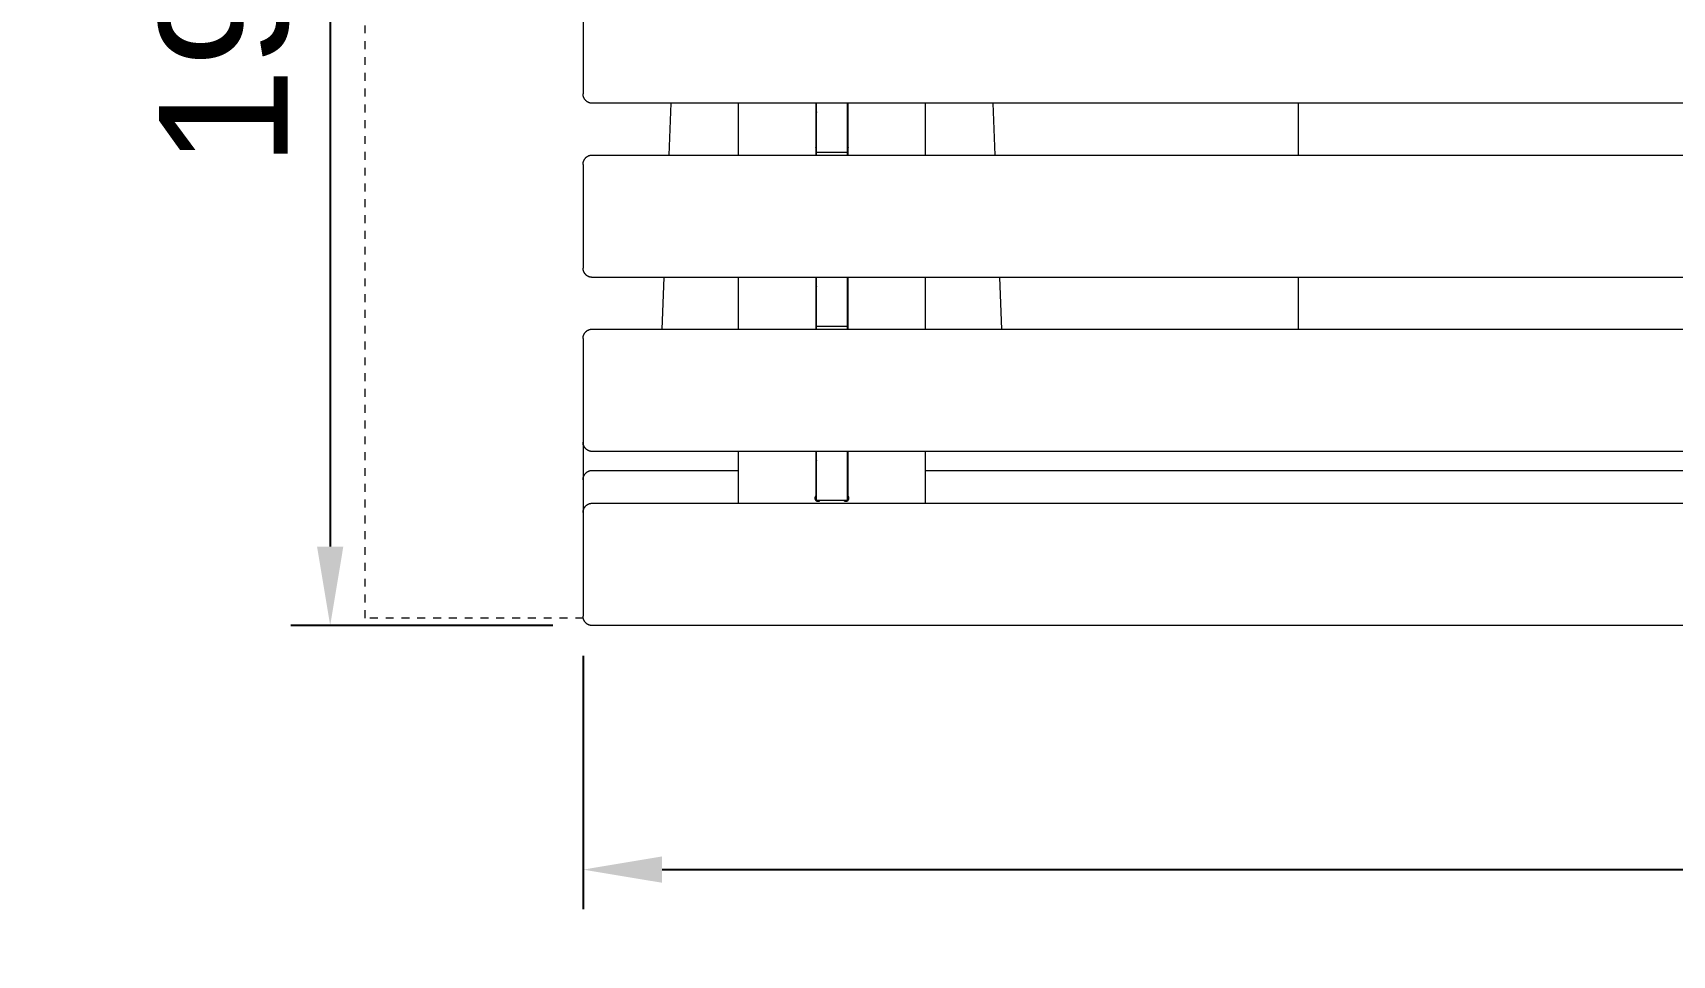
# Model space of a CAD drawing. Header units: inches. Extents: x -12 to 193, y -19 to 105.
# Drawn here: x -9.65 to 11.1, y 32.97 to 44.64 of the extents above; entities that cross this region are included whole.
import ezdxf

# ---------------------------------------------------------------- set-up
doc = ezdxf.new("R2010")
doc.units = ezdxf.units.IN
doc.linetypes.add('HIDDEN', pattern=[1.905, 1.27, -0.635])
for name, color, linetype, lineweight in [('ZANO_R', 7, 'Continuous', 0), ('ZANO_R_przerywana', 250, 'HIDDEN', 0), ('ZANO_W', 1, 'Continuous', 0)]:
    doc.layers.add(name, color=color, linetype=linetype, lineweight=lineweight)
doc.styles.get("Standard").update_dxf_attribs({"font": 'arial.ttf'})
doc.dimstyles.new('amerykanie', dxfattribs={"dimtxt": 50, "dimasz": 50, "dimexe": 0.5, "dimexo": 0.5, "dimgap": 1, "dimtad": 1, "dimdec": 0, "dimzin": 0, "dimlunit": 5, "dimtxsty": 'Standard', "dimcen": 0.09, "dimclrd": 1, "dimclre": 1, "dimclrt": 1, "dimazin": 0, "dimtfac": 1, "dimtdec": 0, "dimtmove": 0, "dimatfit": 3, "dimfxl": 1, "dimtzin": 0, "dimarcsym": 1})

# ---------------------------------------------------------------- blocks, each defined once
blk = doc.blocks.new('*D361')
at = {"layer": 'ZANO_W', "color": 1, "lineweight": -2}
for p, q in [((-3.066, 56.314), (-6.384, 56.314)), ((-5.884, 55.314), (-5.884, 38.144)), ((-3.066, 37.144), (-6.384, 37.144))]:
    blk.add_line(p, q, dxfattribs=at)
at = {"layer": 'ZANO_W', "color": 1}
for points in [[(-5.718, 55.314), (-6.051, 55.314), (-5.884, 56.314)], [(-6.051, 38.144), (-5.718, 38.144), (-5.884, 37.144)]]:
    blk.add_solid(points, dxfattribs=at)
at = {"layer": 'ZANO_W', "color": 1, "insert": (-7.225, 46.729), "char_height": 1.625, "attachment_point": 5, "rotation": 90}
blk.add_mtext('19 3/16', dxfattribs=at)
blk = doc.blocks.new('*D362')
at = {"layer": 'ZANO_W', "color": 1, "lineweight": -2}
for p, q in [((-2.684, 36.762), (-2.684, 33.556)), ((68.182, 36.762), (68.182, 33.556)), ((-1.684, 34.056), (67.182, 34.056))]:
    blk.add_line(p, q, dxfattribs=at)
at = {"layer": 'ZANO_W', "color": 1}
for points in [[(-1.684, 34.223), (-1.684, 33.89), (-2.684, 34.056)], [(67.182, 33.89), (67.182, 34.223), (68.182, 34.056)]]:
    blk.add_solid(points, dxfattribs=at)
at = {"layer": 'ZANO_W', "color": 1, "insert": (32.749, 35.397), "char_height": 1.625, "attachment_point": 5}
blk.add_mtext('70 7/8', dxfattribs=at)

msp = doc.modelspace()

# ---------------------------------------------------------------- linework, layer by layer
at = {"layer": 'ZANO_R'}
for p, q in [((-2.68419, 45.12887), (-2.68419, 43.87015)), ((-2.68412, 43.86612), (-2.68419, 43.87015)), ((-2.68392, 43.86209), (-2.68412, 43.86612)), ((-2.68357, 43.85807), (-2.68392, 43.86209)), ((-2.68309, 43.85407), (-2.68357, 43.85807)), ((-2.68248, 43.85008), (-2.68309, 43.85407)), ((-2.68172, 43.84612), (-2.68248, 43.85008)), ((-2.68083, 43.84219), (-2.68172, 43.84612)), ((-2.67981, 43.83829), (-2.68083, 43.84219)), ((-2.67866, 43.83442), (-2.67981, 43.83829)), ((-2.67737, 43.8306), (-2.67866, 43.83442)), ((-2.67596, 43.82682), (-2.67737, 43.8306)), ((-2.67441, 43.8231), (-2.67596, 43.82682)), ((-2.67275, 43.81943), (-2.67441, 43.8231)), ((-2.67095, 43.81581), (-2.67275, 43.81943)), ((-2.66903, 43.81227), (-2.67095, 43.81581)), ((-2.667, 43.80878), (-2.66903, 43.81227)), ((-2.66484, 43.80537), (-2.667, 43.80878)), ((-2.66258, 43.80204), (-2.66484, 43.80537)), ((-2.66019, 43.79879), (-2.66258, 43.80204)), ((-2.6577, 43.79561), (-2.66019, 43.79879)), ((-2.6551, 43.79253), (-2.6577, 43.79561)), ((-2.6524, 43.78954), (-2.6551, 43.79253)), ((-2.6496, 43.78664), (-2.6524, 43.78954)), ((-2.6467, 43.78383), (-2.6496, 43.78664)), ((-2.64371, 43.78113), (-2.6467, 43.78383)), ((-2.64062, 43.77853), (-2.64371, 43.78113)), ((-2.63745, 43.77604), (-2.64062, 43.77853)), ((-2.63419, 43.77366), (-2.63745, 43.77604)), ((-2.63086, 43.77139), (-2.63419, 43.77366)), ((-2.62745, 43.76924), (-2.63086, 43.77139)), ((-2.62397, 43.7672), (-2.62745, 43.76924)), ((-2.62042, 43.76528), (-2.62397, 43.7672)), ((-2.61681, 43.76349), (-2.62042, 43.76528)), ((-2.61314, 43.76182), (-2.61681, 43.76349)), ((-2.60941, 43.76028), (-2.61314, 43.76182)), ((-2.60564, 43.75886), (-2.60941, 43.76028)), ((-2.60181, 43.75758), (-2.60564, 43.75886)), ((-2.59795, 43.75642), (-2.60181, 43.75758)), ((-2.59405, 43.7554), (-2.59795, 43.75642)), ((-2.59011, 43.75451), (-2.59405, 43.7554)), ((-2.58615, 43.75376), (-2.59011, 43.75451)), ((-2.58217, 43.75314), (-2.58615, 43.75376)), ((-2.57816, 43.75266), (-2.58217, 43.75314)), ((-2.57414, 43.75232), (-2.57816, 43.75266)), ((-2.57012, 43.75211), (-2.57414, 43.75232)), ((-2.56608, 43.75204), (-2.57012, 43.75211)), ((68.0638, 43.75204), (-2.56608, 43.75204)), ((-1.57392, 43.75204), (-1.59944, 43.09742)), ((-0.71569, 43.09742), (-0.71569, 43.75204)), ((0.26069, 43.75204), (0.26069, 43.09742)), ((0.26856, 43.64178), (0.26856, 43.75204)), ((0.26856, 43.64178), (0.26856, 43.63679)), ((0.26856, 43.24344), (0.26856, 43.63679)), ((0.66226, 43.64178), (0.66226, 43.75204)), ((0.66226, 43.63679), (0.66226, 43.64178)), ((0.66226, 43.24344), (0.66226, 43.63679)), ((0.67014, 43.09742), (0.67014, 43.75204)), ((1.64651, 43.75204), (1.64651, 43.09742)), ((2.53026, 43.09742), (2.50475, 43.75204)), ((6.37092, 43.09742), (6.37092, 43.75204)), ((0.26069, 43.1938), (0.26158, 43.19467)), ((0.26158, 43.19467), (0.26251, 43.19551)), ((0.26251, 43.19551), (0.26346, 43.19632)), ((0.26346, 43.19632), (0.26443, 43.19709)), ((0.26443, 43.19709), (0.26543, 43.19784)), ((0.26543, 43.19784), (0.26645, 43.19856)), ((0.26645, 43.19856), (0.2675, 43.19924)), ((0.2675, 43.19924), (0.26856, 43.19989)), ((0.26856, 43.13032), (0.26856, 43.24344)), ((0.66226, 43.13032), (0.66226, 43.24344)), ((0.66226, 43.19989), (0.66333, 43.19924)), ((0.66333, 43.19924), (0.66437, 43.19856)), ((0.66437, 43.19856), (0.66539, 43.19784)), ((0.66539, 43.19784), (0.66639, 43.19709)), ((0.66639, 43.19709), (0.66737, 43.19632)), ((0.66737, 43.19632), (0.66832, 43.19551)), ((0.66832, 43.19551), (0.66924, 43.19467)), ((0.66924, 43.19467), (0.67014, 43.1938)), ((-2.68419, 42.97931), (-2.68412, 42.98335)), ((-2.68419, 42.97931), (-2.68419, 42.92611)), ((-2.68412, 42.98335), (-2.68392, 42.98737)), ((-2.68392, 42.98737), (-2.68357, 42.99139)), ((-2.68357, 42.99139), (-2.68309, 42.9954)), ((-2.68309, 42.9954), (-2.68248, 42.99938)), ((-2.68248, 42.99938), (-2.68172, 43.00334)), ((-2.68172, 43.00334), (-2.68083, 43.00728)), ((-2.68083, 43.00728), (-2.67981, 43.01118)), ((-2.67981, 43.01118), (-2.67866, 43.01504)), ((-2.67866, 43.01504), (-2.67737, 43.01887)), ((-2.67737, 43.01887), (-2.67596, 43.02264)), ((-2.67596, 43.02264), (-2.67441, 43.02637)), ((-2.67441, 43.02637), (-2.67275, 43.03004)), ((-2.67275, 43.03004), (-2.67095, 43.03365)), ((-2.67095, 43.03365), (-2.66903, 43.0372)), ((-2.66903, 43.0372), (-2.667, 43.04068)), ((-2.667, 43.04068), (-2.66484, 43.04409)), ((-2.66484, 43.04409), (-2.66258, 43.04743)), ((-2.66258, 43.04743), (-2.66019, 43.05068)), ((-2.66019, 43.05068), (-2.6577, 43.05385)), ((-2.6577, 43.05385), (-2.6551, 43.05694)), ((-2.6551, 43.05694), (-2.6524, 43.05993)), ((-2.6524, 43.05993), (-2.6496, 43.06283)), ((-2.6496, 43.06283), (-2.6467, 43.06563)), ((-2.6467, 43.06563), (-2.64371, 43.06833)), ((-2.64371, 43.06833), (-2.64062, 43.07093)), ((-2.64062, 43.07093), (-2.63745, 43.07342)), ((-2.63745, 43.07342), (-2.63419, 43.07581)), ((-2.63419, 43.07581), (-2.63086, 43.07808)), ((-2.63086, 43.07808), (-2.62745, 43.08023)), ((-2.62745, 43.08023), (-2.62397, 43.08227)), ((-2.62397, 43.08227), (-2.62042, 43.08418)), ((-2.62042, 43.08418), (-2.61681, 43.08598)), ((-2.61681, 43.08598), (-2.61314, 43.08765)), ((-2.61314, 43.08765), (-2.60941, 43.08919)), ((-2.60941, 43.08919), (-2.60564, 43.0906)), ((-2.60564, 43.0906), (-2.60181, 43.09189)), ((-2.60181, 43.09189), (-2.59795, 43.09304)), ((-2.59795, 43.09304), (-2.59405, 43.09407)), ((-2.59405, 43.09407), (-2.59011, 43.09495)), ((-2.59011, 43.09495), (-2.58615, 43.09571)), ((-2.58615, 43.09571), (-2.58217, 43.09632)), ((-2.58217, 43.09632), (-2.57816, 43.0968)), ((-2.57816, 43.0968), (-2.57414, 43.09715)), ((-2.57414, 43.09715), (-2.57012, 43.09735)), ((-2.57012, 43.09735), (-2.56608, 43.09742)), ((-2.56608, 43.09742), (68.0638, 43.09742)), ((0.66226, 43.13032), (0.26856, 43.13032)), ((0.26856, 43.09742), (0.26856, 43.13032)), ((0.66226, 43.09742), (0.66226, 43.13032)), ((-2.68419, 42.92611), (-2.68419, 41.6674)), ((-2.68412, 41.66336), (-2.68419, 41.6674)), ((-2.68392, 41.65934), (-2.68412, 41.66336)), ((-2.68357, 41.65532), (-2.68392, 41.65934)), ((-2.68309, 41.65131), (-2.68357, 41.65532)), ((-2.68248, 41.64733), (-2.68309, 41.65131)), ((-2.68172, 41.64337), (-2.68248, 41.64733)), ((-2.68083, 41.63943), (-2.68172, 41.64337)), ((-2.67981, 41.63553), (-2.68083, 41.63943)), ((-2.67866, 41.63167), (-2.67981, 41.63553)), ((-2.67737, 41.62784), (-2.67866, 41.63167)), ((-2.67596, 41.62407), (-2.67737, 41.62784)), ((-2.67441, 41.62034), (-2.67596, 41.62407)), ((-2.67275, 41.61667), (-2.67441, 41.62034)), ((-2.67095, 41.61306), (-2.67275, 41.61667)), ((-2.66903, 41.60951), (-2.67095, 41.61306)), ((-2.667, 41.60603), (-2.66903, 41.60951)), ((-2.66484, 41.60262), (-2.667, 41.60603)), ((-2.66258, 41.59928), (-2.66484, 41.60262)), ((-2.66019, 41.59603), (-2.66258, 41.59928)), ((-2.6577, 41.59286), (-2.66019, 41.59603)), ((-2.6551, 41.58977), (-2.6577, 41.59286)), ((-2.6524, 41.58678), (-2.6551, 41.58977)), ((-2.6496, 41.58388), (-2.6524, 41.58678)), ((-2.6467, 41.58108), (-2.6496, 41.58388)), ((-2.64371, 41.57837), (-2.6467, 41.58108)), ((-2.64062, 41.57578), (-2.64371, 41.57837)), ((-2.63745, 41.57328), (-2.64062, 41.57578)), ((-2.63419, 41.5709), (-2.63745, 41.57328)), ((-2.63086, 41.56863), (-2.63419, 41.5709)), ((-2.62745, 41.56648), (-2.63086, 41.56863)), ((-2.62397, 41.56444), (-2.62745, 41.56648)), ((-2.62042, 41.56253), (-2.62397, 41.56444)), ((-2.61681, 41.56073), (-2.62042, 41.56253)), ((-2.61314, 41.55906), (-2.61681, 41.56073)), ((-2.60941, 41.55752), (-2.61314, 41.55906)), ((-2.60564, 41.55611), (-2.60941, 41.55752)), ((-2.60181, 41.55482), (-2.60564, 41.55611)), ((-2.59795, 41.55367), (-2.60181, 41.55482)), ((-2.59405, 41.55264), (-2.59795, 41.55367)), ((-2.59011, 41.55176), (-2.59405, 41.55264)), ((-2.58615, 41.551), (-2.59011, 41.55176)), ((-2.58217, 41.55039), (-2.58615, 41.551)), ((-2.57816, 41.5499), (-2.58217, 41.55039)), ((-2.57414, 41.54956), (-2.57816, 41.5499)), ((-2.57012, 41.54935), (-2.57414, 41.54956)), ((-2.56608, 41.54929), (-2.57012, 41.54935)), ((68.0638, 41.54929), (-2.56608, 41.54929)), ((-1.65979, 41.54929), (-1.68531, 40.89467)), ((-0.71569, 40.89467), (-0.71569, 41.54929)), ((0.26069, 41.54929), (0.26069, 40.89467)), ((0.26856, 41.43902), (0.26856, 41.54929)), ((0.66226, 41.43902), (0.66226, 41.54929)), ((0.67014, 40.89467), (0.67014, 41.54929)), ((1.64651, 41.54929), (1.64651, 40.89467)), ((2.61613, 40.89467), (2.59061, 41.54929)), ((6.37092, 40.89467), (6.37092, 41.54929)), ((0.26856, 41.43902), (0.26856, 41.43403)), ((0.26856, 41.04068), (0.26856, 41.43403)), ((0.66226, 41.43403), (0.66226, 41.43902)), ((0.66226, 41.04068), (0.66226, 41.43403)), ((-2.63419, 40.87305), (-2.63086, 40.87532)), ((-2.63086, 40.87532), (-2.62745, 40.87747)), ((-2.62745, 40.87747), (-2.62397, 40.87951)), ((-2.62397, 40.87951), (-2.62042, 40.88143)), ((-2.62042, 40.88143), (-2.61681, 40.88322)), ((-2.61681, 40.88322), (-2.61314, 40.88489)), ((-2.61314, 40.88489), (-2.60941, 40.88643)), ((-2.60941, 40.88643), (-2.60564, 40.88785)), ((-2.60564, 40.88785), (-2.60181, 40.88913)), ((-2.60181, 40.88913), (-2.59795, 40.89029)), ((-2.59795, 40.89029), (-2.59405, 40.89131)), ((-2.59405, 40.89131), (-2.59011, 40.8922)), ((-2.59011, 40.8922), (-2.58615, 40.89295)), ((-2.58615, 40.89295), (-2.58217, 40.89357)), ((-2.58217, 40.89357), (-2.57816, 40.89405)), ((-2.57816, 40.89405), (-2.57414, 40.89439)), ((-2.57414, 40.89439), (-2.57012, 40.8946)), ((-2.57012, 40.8946), (-2.56608, 40.89467)), ((-2.56608, 40.89467), (68.0638, 40.89467)), ((0.26856, 40.92756), (0.26856, 41.04068)), ((0.66226, 40.92756), (0.26856, 40.92756)), ((0.26856, 40.89467), (0.26856, 40.92756)), ((0.66226, 40.92756), (0.66226, 41.04068)), ((0.66226, 40.89467), (0.66226, 40.92756)), ((-2.68419, 40.77656), (-2.68412, 40.78059)), ((-2.68419, 40.77656), (-2.68419, 40.72336)), ((-2.68419, 40.72336), (-2.68419, 39.46464)), ((-2.68412, 40.78059), (-2.68392, 40.78462)), ((-2.68392, 40.78462), (-2.68357, 40.78864)), ((-2.68357, 40.78864), (-2.68309, 40.79264)), ((-2.68309, 40.79264), (-2.68248, 40.79663)), ((-2.68248, 40.79663), (-2.68172, 40.80059)), ((-2.68172, 40.80059), (-2.68083, 40.80452)), ((-2.68083, 40.80452), (-2.67981, 40.80842)), ((-2.67981, 40.80842), (-2.67866, 40.81229)), ((-2.67866, 40.81229), (-2.67737, 40.81611)), ((-2.67737, 40.81611), (-2.67596, 40.81989)), ((-2.67596, 40.81989), (-2.67441, 40.82361)), ((-2.67441, 40.82361), (-2.67275, 40.82728)), ((-2.67275, 40.82728), (-2.67095, 40.8309)), ((-2.67095, 40.8309), (-2.66903, 40.83444)), ((-2.66903, 40.83444), (-2.667, 40.83793)), ((-2.667, 40.83793), (-2.66484, 40.84133)), ((-2.66484, 40.84133), (-2.66258, 40.84467)), ((-2.66258, 40.84467), (-2.66019, 40.84792)), ((-2.66019, 40.84792), (-2.6577, 40.85109)), ((-2.6577, 40.85109), (-2.6551, 40.85418)), ((-2.6551, 40.85418), (-2.6524, 40.85717)), ((-2.6524, 40.85717), (-2.6496, 40.86007)), ((-2.6496, 40.86007), (-2.6467, 40.86288)), ((-2.6467, 40.86288), (-2.64371, 40.86558)), ((-2.64371, 40.86558), (-2.64062, 40.86818)), ((-2.64062, 40.86818), (-2.63745, 40.87067)), ((-2.63745, 40.87067), (-2.63419, 40.87305)), ((-2.68412, 39.46061), (-2.68419, 39.46464)), ((-2.68419, 39.46464), (-2.68419, 39.42942)), ((-2.68419, 39.42942), (-2.68414, 39.43295)), ((-2.68419, 39.42942), (-2.68419, 39.17781)), ((-2.68414, 39.43295), (-2.68398, 39.43648)), ((-2.68392, 39.45658), (-2.68412, 39.46061)), ((-2.68398, 39.43648), (-2.68372, 39.44001)), ((-2.68357, 39.45256), (-2.68392, 39.45658)), ((-2.68372, 39.44001), (-2.68335, 39.44352)), ((-2.68309, 39.44856), (-2.68357, 39.45256)), ((-2.68335, 39.44352), (-2.68287, 39.44703)), ((-2.68248, 39.44457), (-2.68309, 39.44856)), ((-2.68172, 39.44061), (-2.68248, 39.44457)), ((-2.68083, 39.43667), (-2.68172, 39.44061)), ((-2.67981, 39.43277), (-2.68083, 39.43667)), ((-2.67866, 39.42891), (-2.67981, 39.43277)), ((-2.67737, 39.42509), (-2.67866, 39.42891)), ((-2.67596, 39.42131), (-2.67737, 39.42509)), ((-2.67441, 39.41758), (-2.67596, 39.42131)), ((-2.67275, 39.41391), (-2.67441, 39.41758)), ((-2.67095, 39.4103), (-2.67275, 39.41391)), ((-2.66903, 39.40675), (-2.67095, 39.4103)), ((-2.667, 39.40327), (-2.66903, 39.40675)), ((-2.66484, 39.39986), (-2.667, 39.40327)), ((-2.66258, 39.39653), (-2.66484, 39.39986)), ((-2.66019, 39.39327), (-2.66258, 39.39653)), ((-2.6577, 39.3901), (-2.66019, 39.39327)), ((-2.6551, 39.38702), (-2.6577, 39.3901)), ((-2.6524, 39.38402), (-2.6551, 39.38702)), ((-2.6496, 39.38112), (-2.6524, 39.38402)), ((-2.6467, 39.37832), (-2.6496, 39.38112)), ((-2.64371, 39.37562), (-2.6467, 39.37832)), ((-2.64062, 39.37302), (-2.64371, 39.37562)), ((-2.63745, 39.37053), (-2.64062, 39.37302)), ((-2.63419, 39.36815), (-2.63745, 39.37053)), ((-2.63086, 39.36588), (-2.63419, 39.36815)), ((-2.62745, 39.36372), (-2.63086, 39.36588)), ((-2.62397, 39.36169), (-2.62745, 39.36372)), ((-2.62042, 39.35977), (-2.62397, 39.36169)), ((-2.61681, 39.35798), (-2.62042, 39.35977)), ((-2.61314, 39.35631), (-2.61681, 39.35798)), ((-2.60941, 39.35476), (-2.61314, 39.35631)), ((-2.60564, 39.35335), (-2.60941, 39.35476)), ((-2.60181, 39.35206), (-2.60564, 39.35335)), ((-2.59795, 39.35091), (-2.60181, 39.35206)), ((-2.59405, 39.34989), (-2.59795, 39.35091)), ((-2.59011, 39.349), (-2.59405, 39.34989)), ((-2.58615, 39.34825), (-2.59011, 39.349)), ((-2.58217, 39.34763), (-2.58615, 39.34825)), ((-2.57816, 39.34715), (-2.58217, 39.34763)), ((-2.57414, 39.3468), (-2.57816, 39.34715)), ((-2.57012, 39.3466), (-2.57414, 39.3468)), ((-2.56608, 39.34653), (-2.57012, 39.3466)), ((68.0638, 39.34653), (-2.56608, 39.34653)), ((-0.71569, 38.69191), (-0.71569, 39.34653)), ((0.26069, 39.34653), (0.26069, 38.78389)), ((0.2633, 39.26414), (0.26069, 39.26367)), ((0.26593, 39.26455), (0.2633, 39.26414)), ((0.26856, 39.26488), (0.26593, 39.26455)), ((0.26856, 39.23626), (0.26856, 39.34653)), ((0.26856, 39.23626), (0.26856, 39.23128)), ((0.26856, 38.83793), (0.26856, 39.23128)), ((0.66226, 39.23626), (0.66226, 39.34653)), ((0.6649, 39.26455), (0.66226, 39.26488)), ((0.66226, 39.23128), (0.66226, 39.23626)), ((0.66226, 38.83793), (0.66226, 39.23128)), ((0.66752, 39.26414), (0.6649, 39.26455)), ((0.67014, 39.26367), (0.66752, 39.26414)), ((0.67014, 38.78389), (0.67014, 39.34653)), ((1.64651, 39.34653), (1.64651, 38.69191)), ((-2.68419, 39.17781), (-2.68419, 38.98911)), ((-2.68309, 39.00519), (-2.68248, 39.00918)), ((-2.68248, 39.00918), (-2.68172, 39.01314)), ((-2.68172, 39.01314), (-2.68083, 39.01707)), ((-2.68083, 39.01707), (-2.67981, 39.02097)), ((-2.67981, 39.02097), (-2.67866, 39.02484)), ((-2.67866, 39.02484), (-2.67737, 39.02866)), ((-2.67737, 39.02866), (-2.67596, 39.03244)), ((-2.67596, 39.03244), (-2.67441, 39.03616)), ((-2.67441, 39.03616), (-2.67275, 39.03984)), ((-2.67275, 39.03984), (-2.67095, 39.04345)), ((-2.67095, 39.04345), (-2.66903, 39.047)), ((-2.66903, 39.047), (-2.667, 39.05048)), ((-2.667, 39.05048), (-2.66484, 39.05389)), ((-2.66484, 39.05389), (-2.66258, 39.05722)), ((-2.66258, 39.05722), (-2.66019, 39.06048)), ((-2.66019, 39.06048), (-2.6577, 39.06365)), ((-2.6577, 39.06365), (-2.6551, 39.06673)), ((-2.6551, 39.06673), (-2.6524, 39.06973)), ((-2.6524, 39.06973), (-2.6496, 39.07263)), ((-2.6496, 39.07263), (-2.6467, 39.07543)), ((-2.6467, 39.07543), (-2.64371, 39.07813)), ((-2.64371, 39.07813), (-2.64062, 39.08073)), ((-2.64062, 39.08073), (-2.63745, 39.08322)), ((-2.63745, 39.08322), (-2.63419, 39.0856)), ((-2.63419, 39.0856), (-2.63086, 39.08787)), ((-2.63086, 39.08787), (-2.62745, 39.09002)), ((-2.62745, 39.09002), (-2.62397, 39.09206)), ((-2.62397, 39.09206), (-2.62042, 39.09398)), ((-2.62042, 39.09398), (-2.61681, 39.09577)), ((-2.61681, 39.09577), (-2.61314, 39.09744)), ((-2.61314, 39.09744), (-2.60941, 39.09898)), ((-2.60941, 39.09898), (-2.60564, 39.1004)), ((-2.60564, 39.1004), (-2.60181, 39.10169)), ((-2.60181, 39.10169), (-2.59795, 39.10284)), ((-2.59795, 39.10284), (-2.59405, 39.10386)), ((-2.59405, 39.10386), (-2.59011, 39.10475)), ((-2.59011, 39.10475), (-2.58615, 39.1055)), ((-2.58615, 39.1055), (-2.58217, 39.10612)), ((-2.58217, 39.10612), (-2.57816, 39.1066)), ((-2.57816, 39.1066), (-2.57414, 39.10694)), ((-2.57414, 39.10694), (-2.57012, 39.10715)), ((-2.57012, 39.10715), (-2.56608, 39.10722)), ((-2.56608, 39.10722), (-0.71569, 39.10722)), ((0.26069, 39.10722), (0.26856, 39.10722)), ((0.66226, 39.10722), (0.67014, 39.10722)), ((1.64651, 39.10722), (31.56776, 39.10722)), ((-2.68419, 38.98911), (-2.68412, 38.99314)), ((-2.68419, 38.98911), (-2.68419, 38.7375)), ((-2.68412, 38.99314), (-2.68392, 38.99717)), ((-2.68392, 38.99717), (-2.68357, 39.00119)), ((-2.68357, 39.00119), (-2.68309, 39.00519)), ((0.26856, 38.72481), (0.26856, 38.83793)), ((0.66226, 38.72481), (0.66226, 38.83793)), ((-2.68419, 38.7375), (-2.68419, 38.5738)), ((-2.68309, 38.58988), (-2.68248, 38.59387)), ((-2.68248, 38.59387), (-2.68172, 38.59783)), ((-2.68172, 38.59783), (-2.68083, 38.60176)), ((-2.68083, 38.60176), (-2.67981, 38.60567)), ((-2.67981, 38.60567), (-2.67866, 38.60953)), ((-2.67866, 38.60953), (-2.67737, 38.61335)), ((-2.67737, 38.61335), (-2.67596, 38.61713)), ((-2.67596, 38.61713), (-2.67441, 38.62086)), ((-2.67441, 38.62086), (-2.67275, 38.62453)), ((-2.67275, 38.62453), (-2.67095, 38.62814)), ((-2.67095, 38.62814), (-2.66903, 38.63169)), ((-2.66903, 38.63169), (-2.667, 38.63517)), ((-2.667, 38.63517), (-2.66484, 38.63858)), ((-2.66484, 38.63858), (-2.66258, 38.64191)), ((-2.66258, 38.64191), (-2.66019, 38.64517)), ((-2.66019, 38.64517), (-2.6577, 38.64834)), ((-2.6577, 38.64834), (-2.6551, 38.65142)), ((-2.6551, 38.65142), (-2.6524, 38.65442)), ((-2.6524, 38.65442), (-2.6496, 38.65732)), ((-2.6496, 38.65732), (-2.6467, 38.66012)), ((-2.6467, 38.66012), (-2.64371, 38.66282)), ((-2.64371, 38.66282), (-2.64062, 38.66542)), ((-2.64062, 38.66542), (-2.63745, 38.66791)), ((-2.63745, 38.66791), (-2.63419, 38.67029)), ((-2.63419, 38.67029), (-2.63086, 38.67256)), ((-2.63086, 38.67256), (-2.62745, 38.67472)), ((-2.62745, 38.67472), (-2.62397, 38.67675)), ((-2.62397, 38.67675), (-2.62042, 38.67867)), ((-2.62042, 38.67867), (-2.61681, 38.68046)), ((-2.61681, 38.68046), (-2.61314, 38.68213)), ((-2.61314, 38.68213), (-2.60941, 38.68368)), ((-2.60941, 38.68368), (-2.60564, 38.68509)), ((-2.60564, 38.68509), (-2.60181, 38.68638)), ((-2.60181, 38.68638), (-2.59795, 38.68753)), ((-2.59795, 38.68753), (-2.59405, 38.68855)), ((-2.59405, 38.68855), (-2.59011, 38.68944)), ((-2.59011, 38.68944), (-2.58615, 38.69019)), ((-2.58615, 38.69019), (-2.58217, 38.69081)), ((-2.58217, 38.69081), (-2.57816, 38.69129)), ((-2.57816, 38.69129), (-2.57414, 38.69164)), ((-2.57414, 38.69164), (-2.57012, 38.69184)), ((-2.57012, 38.69184), (-2.56608, 38.69191)), ((-2.56608, 38.69191), (68.0638, 38.69191)), ((0.24918, 38.75703), (0.24917, 38.75567)), ((0.24917, 38.75567), (0.24921, 38.75431)), ((0.24924, 38.75839), (0.24918, 38.75703)), ((0.24921, 38.75431), (0.24929, 38.75295)), ((0.24934, 38.75975), (0.24924, 38.75839)), ((0.24929, 38.75295), (0.24943, 38.7516)), ((0.2493, 38.7594), (0.24943, 38.75807)), ((0.24949, 38.7611), (0.24934, 38.75975)), ((0.24943, 38.75807), (0.24961, 38.75674)), ((0.24943, 38.7516), (0.2496, 38.75025)), ((0.24969, 38.76245), (0.24949, 38.7611)), ((0.2496, 38.75025), (0.24983, 38.74891)), ((0.24961, 38.75674), (0.24984, 38.75542)), ((0.24993, 38.76378), (0.24969, 38.76245)), ((0.24983, 38.74891), (0.2501, 38.74757)), ((0.24984, 38.75542), (0.25011, 38.7541)), ((0.25022, 38.76511), (0.24993, 38.76378)), ((0.2501, 38.74757), (0.25042, 38.74625)), ((0.25011, 38.7541), (0.25043, 38.7528)), ((0.25056, 38.76643), (0.25022, 38.76511)), ((0.25042, 38.74625), (0.25078, 38.74494)), ((0.25043, 38.7528), (0.25079, 38.75151)), ((0.25094, 38.76774), (0.25056, 38.76643)), ((0.25078, 38.74494), (0.25119, 38.74364)), ((0.25079, 38.75151), (0.2512, 38.75023)), ((0.25137, 38.76903), (0.25094, 38.76774)), ((0.25119, 38.74364), (0.25164, 38.74236)), ((0.2512, 38.75023), (0.25164, 38.74897)), ((0.25184, 38.77031), (0.25137, 38.76903)), ((0.25164, 38.74897), (0.25213, 38.74772)), ((0.25164, 38.74236), (0.25213, 38.74109)), ((0.25235, 38.77157), (0.25184, 38.77031)), ((0.25213, 38.74772), (0.25267, 38.74649)), ((0.25213, 38.74109), (0.25267, 38.73984)), ((0.25291, 38.77281), (0.25235, 38.77157)), ((0.25267, 38.74649), (0.25324, 38.74528)), ((0.25267, 38.73984), (0.25326, 38.73861)), ((0.25351, 38.77403), (0.25291, 38.77281)), ((0.25324, 38.74528), (0.25386, 38.74408)), ((0.25326, 38.73861), (0.25388, 38.7374)), ((0.25415, 38.77523), (0.25351, 38.77403)), ((0.25386, 38.74408), (0.25451, 38.74291)), ((0.25388, 38.7374), (0.25455, 38.73622)), ((0.25483, 38.77641), (0.25415, 38.77523)), ((0.25451, 38.74291), (0.25521, 38.74177)), ((0.25455, 38.73622), (0.25525, 38.73506)), ((0.25555, 38.77756), (0.25483, 38.77641)), ((0.25521, 38.74177), (0.25594, 38.74065)), ((0.25525, 38.73506), (0.256, 38.73392)), ((0.25632, 38.77869), (0.25555, 38.77756)), ((0.25594, 38.74065), (0.25671, 38.73955)), ((0.256, 38.73392), (0.25679, 38.73281)), ((0.25712, 38.77979), (0.25632, 38.77869)), ((0.25671, 38.73955), (0.25752, 38.73848)), ((0.25679, 38.73281), (0.25761, 38.73172)), ((0.25796, 38.78086), (0.25712, 38.77979)), ((0.25752, 38.73848), (0.25837, 38.73744)), ((0.25761, 38.73172), (0.25847, 38.73067)), ((0.25883, 38.7819), (0.25796, 38.78086)), ((0.25837, 38.73744), (0.25925, 38.73643)), ((0.25847, 38.73067), (0.25937, 38.72965)), ((0.25974, 38.78291), (0.25883, 38.7819)), ((0.25925, 38.73643), (0.26016, 38.73544)), ((0.25937, 38.72965), (0.2603, 38.72865)), ((0.26069, 38.78389), (0.25974, 38.78291)), ((0.26016, 38.73544), (0.26111, 38.73449)), ((0.2603, 38.72865), (0.26126, 38.72769)), ((0.26111, 38.73449), (0.26209, 38.73358)), ((0.26126, 38.72769), (0.26226, 38.72677)), ((0.26209, 38.73358), (0.2631, 38.73269)), ((0.26226, 38.72677), (0.26329, 38.72588)), ((0.2631, 38.73269), (0.26414, 38.73185)), ((0.26329, 38.72588), (0.26435, 38.72502)), ((0.26414, 38.73185), (0.2652, 38.73103)), ((0.26435, 38.72502), (0.26543, 38.72421)), ((0.2652, 38.73103), (0.2663, 38.73026)), ((0.26543, 38.72421), (0.26655, 38.72343)), ((0.2663, 38.73026), (0.26742, 38.72952)), ((0.26655, 38.72343), (0.26769, 38.72269)), ((0.26742, 38.72952), (0.26856, 38.72882)), ((0.26769, 38.72269), (0.26886, 38.72199)), ((0.66226, 38.7248), (0.26856, 38.7248)), ((0.26886, 38.72199), (0.27005, 38.72133)), ((0.27005, 38.72133), (0.27126, 38.72071)), ((0.27126, 38.72071), (0.27249, 38.72014)), ((0.27249, 38.72014), (0.27374, 38.7196)), ((0.27374, 38.7196), (0.27501, 38.71911)), ((0.27501, 38.71911), (0.2763, 38.71867)), ((0.2763, 38.71867), (0.2776, 38.71827)), ((0.2776, 38.71827), (0.27891, 38.71791)), ((0.27806, 38.7248), (0.27934, 38.72447)), ((0.27891, 38.71791), (0.28024, 38.7176)), ((0.27934, 38.72447), (0.28064, 38.72419)), ((0.28024, 38.7176), (0.28157, 38.71734)), ((0.28064, 38.72419), (0.28194, 38.72394)), ((0.28157, 38.71734), (0.28292, 38.71712)), ((0.28194, 38.72394), (0.28325, 38.72375)), ((0.28292, 38.71712), (0.28427, 38.71695)), ((0.28325, 38.72375), (0.28456, 38.72359)), ((0.28427, 38.71695), (0.28562, 38.71683)), ((0.28456, 38.72359), (0.28588, 38.72348)), ((0.28562, 38.71683), (0.28698, 38.71675)), ((0.28588, 38.72348), (0.2872, 38.72341)), ((0.28698, 38.71675), (0.28834, 38.71672)), ((0.2872, 38.72341), (0.28853, 38.72339)), ((0.28834, 38.71672), (0.2897, 38.71674)), ((0.28853, 38.72339), (0.28985, 38.72341)), ((0.2897, 38.71674), (0.29106, 38.71681)), ((0.28985, 38.72341), (0.29117, 38.72348)), ((0.29106, 38.71681), (0.29242, 38.71692)), ((0.29117, 38.72348), (0.29249, 38.72359)), ((0.29242, 38.71692), (0.29377, 38.71707)), ((0.29249, 38.72359), (0.29381, 38.72375)), ((0.29377, 38.71707), (0.29511, 38.71728)), ((0.29381, 38.72375), (0.29512, 38.72394)), ((0.29511, 38.71728), (0.29645, 38.71753)), ((0.29512, 38.72394), (0.29642, 38.72419)), ((0.29642, 38.72419), (0.29771, 38.72447)), ((0.29645, 38.71753), (0.29778, 38.71783)), ((0.29771, 38.72447), (0.29899, 38.7248)), ((0.29778, 38.71783), (0.29909, 38.71817)), ((0.29909, 38.71817), (0.3004, 38.71856)), ((0.3004, 38.71856), (0.30169, 38.71899)), ((0.30169, 38.71899), (0.30296, 38.71947)), ((0.30296, 38.71947), (0.30422, 38.71999)), ((0.30422, 38.71999), (0.30546, 38.72055)), ((0.30546, 38.72055), (0.30667, 38.72116)), ((0.30667, 38.72116), (0.30787, 38.72181)), ((0.30787, 38.72181), (0.30904, 38.7225)), ((0.30904, 38.7225), (0.31019, 38.72323)), ((0.31019, 38.72323), (0.31131, 38.724)), ((0.31131, 38.724), (0.31241, 38.7248)), ((0.61841, 38.7248), (0.61951, 38.724)), ((0.61951, 38.724), (0.62063, 38.72323)), ((0.62063, 38.72323), (0.62178, 38.7225)), ((0.62178, 38.7225), (0.62295, 38.72181)), ((0.62295, 38.72181), (0.62415, 38.72116)), ((0.62415, 38.72116), (0.62537, 38.72055)), ((0.62537, 38.72055), (0.6266, 38.71999)), ((0.6266, 38.71999), (0.62786, 38.71947)), ((0.62786, 38.71947), (0.62913, 38.71899)), ((0.62913, 38.71899), (0.63042, 38.71856)), ((0.63042, 38.71856), (0.63173, 38.71817)), ((0.63173, 38.71817), (0.63304, 38.71783)), ((0.63183, 38.7248), (0.63311, 38.72447)), ((0.63304, 38.71783), (0.63437, 38.71753)), ((0.63311, 38.72447), (0.63441, 38.72419)), ((0.63437, 38.71753), (0.63571, 38.71728)), ((0.63441, 38.72419), (0.63571, 38.72394)), ((0.63571, 38.72394), (0.63702, 38.72375)), ((0.63571, 38.71728), (0.63705, 38.71707)), ((0.63702, 38.72375), (0.63833, 38.72359)), ((0.63705, 38.71707), (0.63841, 38.71692)), ((0.63833, 38.72359), (0.63965, 38.72348)), ((0.63841, 38.71692), (0.63976, 38.71681)), ((0.63965, 38.72348), (0.64097, 38.72341)), ((0.63976, 38.71681), (0.64112, 38.71674)), ((0.64097, 38.72341), (0.6423, 38.72339)), ((0.64112, 38.71674), (0.64248, 38.71672)), ((0.6423, 38.72339), (0.64362, 38.72341)), ((0.64248, 38.71672), (0.64384, 38.71675)), ((0.64362, 38.72341), (0.64494, 38.72348)), ((0.64384, 38.71675), (0.6452, 38.71683)), ((0.64494, 38.72348), (0.64626, 38.72359)), ((0.6452, 38.71683), (0.64656, 38.71695)), ((0.64626, 38.72359), (0.64758, 38.72375)), ((0.64656, 38.71695), (0.64791, 38.71712)), ((0.64758, 38.72375), (0.64889, 38.72394)), ((0.64791, 38.71712), (0.64925, 38.71734)), ((0.64889, 38.72394), (0.65019, 38.72419)), ((0.64925, 38.71734), (0.65058, 38.7176)), ((0.65019, 38.72419), (0.65148, 38.72447)), ((0.65058, 38.7176), (0.65191, 38.71791)), ((0.65148, 38.72447), (0.65276, 38.7248)), ((0.65191, 38.71791), (0.65322, 38.71827)), ((0.65322, 38.71827), (0.65452, 38.71867)), ((0.65452, 38.71867), (0.65581, 38.71911)), ((0.65581, 38.71911), (0.65708, 38.7196)), ((0.65708, 38.7196), (0.65833, 38.72014)), ((0.65833, 38.72014), (0.65956, 38.72071)), ((0.65956, 38.72071), (0.66077, 38.72133)), ((0.66077, 38.72133), (0.66196, 38.72199)), ((0.66196, 38.72199), (0.66313, 38.72269)), ((0.66226, 38.72882), (0.66341, 38.72952)), ((0.66313, 38.72269), (0.66427, 38.72343)), ((0.66341, 38.72952), (0.66453, 38.73026)), ((0.66427, 38.72343), (0.66539, 38.72421)), ((0.66453, 38.73026), (0.66562, 38.73103)), ((0.66539, 38.72421), (0.66648, 38.72502)), ((0.66562, 38.73103), (0.66669, 38.73185)), ((0.66648, 38.72502), (0.66754, 38.72588)), ((0.66669, 38.73185), (0.66773, 38.73269)), ((0.66754, 38.72588), (0.66856, 38.72677)), ((0.66773, 38.73269), (0.66874, 38.73358)), ((0.66856, 38.72677), (0.66956, 38.72769)), ((0.66874, 38.73358), (0.66971, 38.73449)), ((0.66956, 38.72769), (0.67053, 38.72865)), ((0.66971, 38.73449), (0.67066, 38.73544)), ((0.67108, 38.78291), (0.67014, 38.78389)), ((0.67053, 38.72865), (0.67146, 38.72965)), ((0.67066, 38.73544), (0.67157, 38.73643)), ((0.67199, 38.7819), (0.67108, 38.78291)), ((0.67146, 38.72965), (0.67235, 38.73067)), ((0.67157, 38.73643), (0.67245, 38.73744)), ((0.67287, 38.78086), (0.67199, 38.7819)), ((0.67235, 38.73067), (0.67321, 38.73172)), ((0.67245, 38.73744), (0.6733, 38.73848)), ((0.6737, 38.77979), (0.67287, 38.78086)), ((0.67321, 38.73172), (0.67404, 38.73281)), ((0.6733, 38.73848), (0.67411, 38.73955)), ((0.67451, 38.77869), (0.6737, 38.77979)), ((0.67404, 38.73281), (0.67482, 38.73392)), ((0.67411, 38.73955), (0.67488, 38.74065)), ((0.67527, 38.77756), (0.67451, 38.77869)), ((0.67482, 38.73392), (0.67557, 38.73506)), ((0.67488, 38.74065), (0.67561, 38.74177)), ((0.67599, 38.77641), (0.67527, 38.77756)), ((0.67557, 38.73506), (0.67628, 38.73622)), ((0.67561, 38.74177), (0.67631, 38.74291)), ((0.67667, 38.77523), (0.67599, 38.77641)), ((0.67628, 38.73622), (0.67694, 38.7374)), ((0.67631, 38.74291), (0.67696, 38.74408)), ((0.67732, 38.77403), (0.67667, 38.77523)), ((0.67694, 38.7374), (0.67757, 38.73861)), ((0.67696, 38.74408), (0.67758, 38.74528)), ((0.67792, 38.77281), (0.67732, 38.77403)), ((0.67757, 38.73861), (0.67815, 38.73984)), ((0.67758, 38.74528), (0.67816, 38.74649)), ((0.67847, 38.77157), (0.67792, 38.77281)), ((0.67815, 38.73984), (0.67869, 38.74109)), ((0.67816, 38.74649), (0.67869, 38.74772)), ((0.67899, 38.77031), (0.67847, 38.77157)), ((0.67869, 38.74772), (0.67918, 38.74897)), ((0.67869, 38.74109), (0.67918, 38.74236)), ((0.67946, 38.76903), (0.67899, 38.77031)), ((0.67918, 38.74897), (0.67963, 38.75023)), ((0.67918, 38.74236), (0.67964, 38.74364)), ((0.67988, 38.76774), (0.67946, 38.76903)), ((0.67963, 38.75023), (0.68003, 38.75151)), ((0.67964, 38.74364), (0.68004, 38.74494)), ((0.68026, 38.76643), (0.67988, 38.76774)), ((0.68003, 38.75151), (0.68039, 38.7528)), ((0.68004, 38.74494), (0.68041, 38.74625)), ((0.6806, 38.76511), (0.68026, 38.76643)), ((0.68039, 38.7528), (0.68071, 38.7541)), ((0.68041, 38.74625), (0.68072, 38.74757)), ((0.68089, 38.76378), (0.6806, 38.76511)), ((0.68071, 38.7541), (0.68098, 38.75542)), ((0.68072, 38.74757), (0.68099, 38.74891)), ((0.68113, 38.76245), (0.68089, 38.76378)), ((0.68098, 38.75542), (0.68121, 38.75674)), ((0.68099, 38.74891), (0.68122, 38.75025)), ((0.68133, 38.7611), (0.68113, 38.76245)), ((0.68121, 38.75674), (0.68139, 38.75807)), ((0.68122, 38.75025), (0.6814, 38.7516)), ((0.68148, 38.75975), (0.68133, 38.7611)), ((0.68139, 38.75807), (0.68153, 38.7594)), ((0.6814, 38.7516), (0.68153, 38.75295)), ((0.68158, 38.75839), (0.68148, 38.75975)), ((0.68153, 38.75295), (0.68161, 38.75431)), ((0.68164, 38.75703), (0.68158, 38.75839)), ((0.68161, 38.75431), (0.68165, 38.75567)), ((0.68165, 38.75567), (0.68164, 38.75703)), ((-2.68419, 38.5738), (-2.68412, 38.57783)), ((-2.68419, 38.5738), (-2.68419, 38.5206)), ((-2.68419, 38.5206), (-2.68419, 37.26188)), ((-2.68412, 38.57783), (-2.68392, 38.58186)), ((-2.68392, 38.58186), (-2.68357, 38.58588)), ((-2.68357, 38.58588), (-2.68309, 38.58988)), ((-2.68412, 37.25785), (-2.68419, 37.26188)), ((-2.68392, 37.25382), (-2.68412, 37.25785)), ((-2.68357, 37.2498), (-2.68392, 37.25382)), ((-2.68309, 37.2458), (-2.68357, 37.2498)), ((-2.68248, 37.24181), (-2.68309, 37.2458)), ((-2.68172, 37.23785), (-2.68248, 37.24181)), ((-2.68083, 37.23392), (-2.68172, 37.23785)), ((-2.67981, 37.23002), (-2.68083, 37.23392)), ((-2.67866, 37.22615), (-2.67981, 37.23002)), ((-2.67737, 37.22233), (-2.67866, 37.22615)), ((-2.67596, 37.21855), (-2.67737, 37.22233)), ((-2.67441, 37.21483), (-2.67596, 37.21855)), ((-2.67275, 37.21116), (-2.67441, 37.21483)), ((-2.67095, 37.20754), (-2.67275, 37.21116)), ((-2.66903, 37.204), (-2.67095, 37.20754)), ((-2.667, 37.20051), (-2.66903, 37.204)), ((-2.66484, 37.1971), (-2.667, 37.20051)), ((-2.66258, 37.19377), (-2.66484, 37.1971)), ((-2.66019, 37.19052), (-2.66258, 37.19377)), ((-2.6577, 37.18734), (-2.66019, 37.19052)), ((-2.6551, 37.18426), (-2.6577, 37.18734)), ((-2.6524, 37.18127), (-2.6551, 37.18426)), ((-2.6496, 37.17837), (-2.6524, 37.18127)), ((-2.6467, 37.17556), (-2.6496, 37.17837)), ((-2.64371, 37.17286), (-2.6467, 37.17556)), ((-2.64062, 37.17026), (-2.64371, 37.17286)), ((-2.63745, 37.16777), (-2.64062, 37.17026)), ((-2.63419, 37.16539), (-2.63745, 37.16777)), ((-2.63086, 37.16312), (-2.63419, 37.16539)), ((-2.62745, 37.16097), (-2.63086, 37.16312)), ((-2.62397, 37.15893), (-2.62745, 37.16097)), ((-2.62042, 37.15701), (-2.62397, 37.15893)), ((-2.61681, 37.15522), (-2.62042, 37.15701)), ((-2.61314, 37.15355), (-2.61681, 37.15522)), ((-2.60941, 37.15201), (-2.61314, 37.15355)), ((-2.60564, 37.15059), (-2.60941, 37.15201)), ((-2.60181, 37.14931), (-2.60564, 37.15059)), ((-2.59795, 37.14815), (-2.60181, 37.14931)), ((-2.59405, 37.14713), (-2.59795, 37.14815)), ((-2.59011, 37.14624), (-2.59405, 37.14713)), ((-2.58615, 37.14549), (-2.59011, 37.14624)), ((-2.58217, 37.14487), (-2.58615, 37.14549)), ((-2.57816, 37.14439), (-2.58217, 37.14487)), ((-2.57414, 37.14405), (-2.57816, 37.14439)), ((-2.57012, 37.14384), (-2.57414, 37.14405)), ((-2.56608, 37.14377), (-2.57012, 37.14384)), ((68.0638, 37.14377), (-2.56608, 37.14377))]:
    msp.add_line(p, q, dxfattribs=at)
at = {"layer": 'ZANO_R_przerywana', "ltscale": 0.05}
for p, q in [((-5.4401, 37.23711), (-5.4401, 54.55993)), ((-2.68157, 37.23711), (-5.4401, 37.23711))]:
    msp.add_line(p, q, dxfattribs=at)

# ---------------------------------------------------------------- dimensions: what is measured, and where the dimension line sits
at = {"layer": 'ZANO_W'}
dim = msp.add_linear_dim(base=(-5.88421, 37.14377), p1=(-2.56608, 56.31396), p2=(-2.56608, 37.14377), angle=90, dimstyle='amerykanie', override={"dimtxt": 1.625, "dimasz": 1, "dimgap": 0.5, "dimdec": 4, "dimaunit": 1, "dimadec": 1, "dimtdec": 4, "dimtmove": 1, "dimfrac": 2}, dxfattribs=at)
dim.commit()
dim.dimension.update_dxf_attribs({"geometry": '*D361', "text_midpoint": (-7.22498, 46.72887)})
dim = msp.add_linear_dim(base=(68.18191, 34.05639), p1=(-2.68419, 37.26188), p2=(68.18191, 37.26188), dimstyle='amerykanie', override={"dimtxt": 1.625, "dimasz": 1, "dimgap": 0.5, "dimdec": 4, "dimaunit": 1, "dimadec": 1, "dimtdec": 4, "dimtmove": 1, "dimfrac": 2}, dxfattribs=at)
dim.commit()
dim.dimension.update_dxf_attribs({"geometry": '*D362', "text_midpoint": (32.74886, 35.39661)})

doc.saveas('drawing.dxf')
